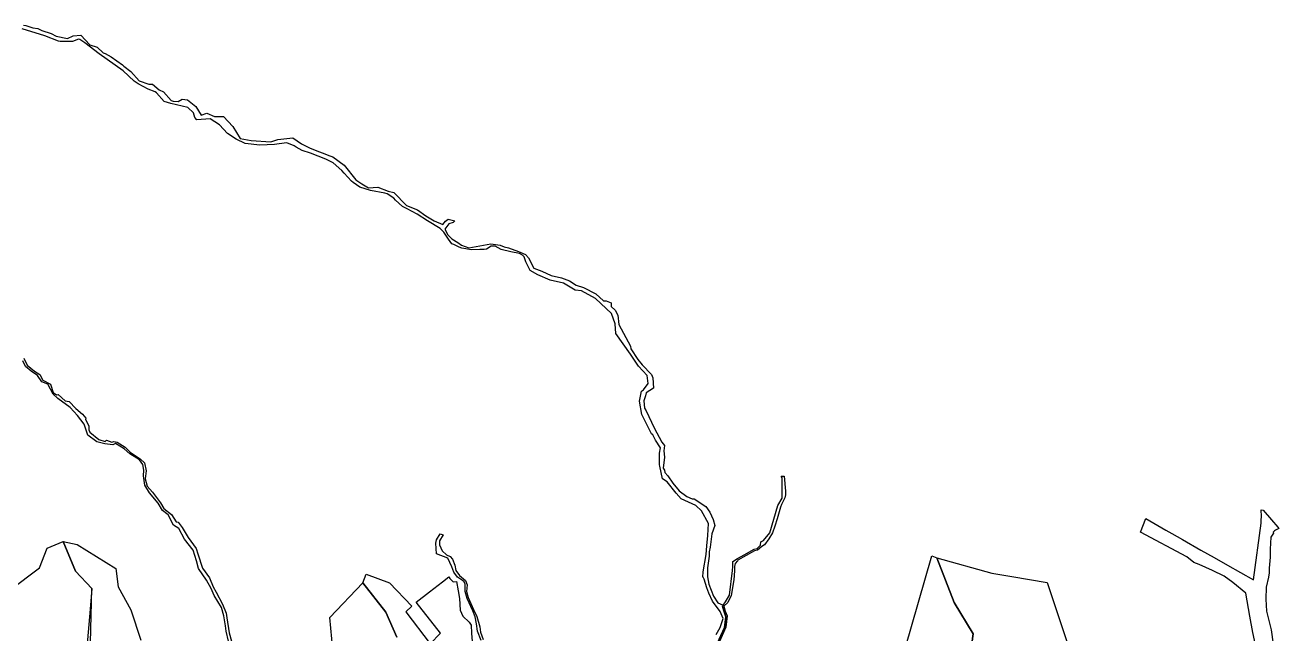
# Model space of a CAD drawing. Header units: metres. Extents: x 245462 to 249549, y 373212 to 377851.
# Drawn here: x 247073 to 248746, y 377011 to 377824 of the extents above; entities that cross this region are included whole.
import ezdxf

# ---------------------------------------------------------------- set-up
doc = ezdxf.new("R2010")
doc.units = ezdxf.units.M
doc.layers.add('00_지적', color=6, linetype='Continuous')

msp = doc.modelspace()

# ---------------------------------------------------------------- linework, layer by layer
at = {"layer": '00_지적', "linetype": 'Continuous'}
for points in [[(247995.1, 377010), (248000.7, 377019.7), (248004.5, 377031.6), (248000.6, 377040.9), (247990.3, 377054.8), (247985.3, 377065.3), (247982.7, 377072.5), (247979.2, 377084.1), (247977.9, 377086.7), (247977.4, 377086.7), (247977.9, 377094), (247981.6, 377116.9), (247982.5, 377128.6), (247984, 377142.4), (247985, 377158.6), (247975.7, 377175.5), (247968.2, 377182.6), (247948.6, 377191.2), (247941.6, 377199), (247929.6, 377213.8), (247923.5, 377218.1), (247919.9, 377234.7), (247919.6, 377236.5), (247919.7, 377252.3), (247920.7, 377259.3), (247914.2, 377269.8), (247910.8, 377276.9), (247909.1, 377277.9), (247896, 377303.7), (247892.9, 377321.8), (247895.6, 377335.1), (247898.3, 377337), (247904.4, 377345.3), (247903.3, 377355.9), (247891.5, 377368.5), (247884.3, 377379.1), (247880.7, 377384.4), (247861.2, 377412.2), (247860.2, 377424.8), (247855.6, 377438.9), (247834.3, 377458.5), (247815.5, 377469.1), (247807.2, 377469.7), (247791.6, 377479.2), (247773.6, 377483), (247757.4, 377490.5), (247747.1, 377495.9), (247741.3, 377507.6), (247739, 377514.4), (247736.7, 377516.5), (247732.7, 377518.7), (247721.4, 377521.2), (247708.2, 377524), (247700.3, 377528.4), (247695, 377528.5), (247688.6, 377524.7), (247685.6, 377523.9), (247680.1, 377524), (247668.7, 377523.5), (247655.9, 377526), (247652.5, 377527.1), (247645.2, 377530.7), (247642.6, 377531.8), (247638, 377538.1), (247631.9, 377547.3), (247627.1, 377552), (247610.1, 377562.3), (247596.3, 377571.3), (247583.1, 377578.3), (247576.6, 377581.6), (247567.4, 377590.1), (247565.3, 377592.6), (247556.2, 377598.3), (247553.2, 377599.4), (247534.2, 377602.7), (247520, 377607.2), (247510.8, 377613.5), (247508.5, 377615.5), (247498.7, 377625.8), (247495.7, 377629.5), (247484.1, 377639.8), (247474.5, 377644.7), (247453.8, 377652.6), (247442.8, 377656.3), (247435, 377660.5), (247432.2, 377662.3), (247424.6, 377665.5), (247422.1, 377666.3), (247406.1, 377664.1), (247396.4, 377663.7), (247386.4, 377663.5), (247366.9, 377665.6), (247354.9, 377671.3), (247343.3, 377679.1), (247332.6, 377690.4), (247320.2, 377698.4), (247302.5, 377697.1), (247299.9, 377700.2), (247297.8, 377706.7), (247290.5, 377713.6), (247267.6, 377718.8), (247258.8, 377721.8), (247248.7, 377733.1), (247246.9, 377734.6), (247237.5, 377738), (247224.2, 377745.3), (247218.7, 377748.7), (247204.3, 377762.8), (247172.1, 377785.4), (247153.1, 377799.8), (247146.1, 377804.3), (247144.3, 377805), (247136.3, 377801.7), (247120, 377801.9), (247117.8, 377802.2), (247099.7, 377809.5), (247069.3, 377818.8)], [(247071.1, 377823.7), (247074.2, 377823.2), (247083.6, 377820.2), (247090.3, 377819), (247095.8, 377816.3), (247108.1, 377812.2), (247114.6, 377808.8), (247129.8, 377805.6), (247137.6, 377809.2), (247147.4, 377810.4), (247159.6, 377797.4), (247169.3, 377794), (247177.3, 377786.5), (247180.3, 377785.7), (247188.2, 377781.1), (247203.2, 377770.5), (247204.9, 377769), (247214.4, 377761.8), (247225.3, 377749.1), (247238.3, 377744.8), (247243, 377744.8), (247251.9, 377737.1), (247257.8, 377734.5), (247268, 377723.2), (247270.7, 377722.3), (247277.6, 377721.7), (247282.9, 377724.9), (247290, 377723.9), (247301.1, 377715.1), (247308.3, 377703.2), (247315.5, 377706.2), (247326, 377701.7), (247338.1, 377701.8), (247350.2, 377688.3), (247360.3, 377672.4), (247374.7, 377669.5), (247401.2, 377668), (247410.6, 377670.9), (247430.4, 377673), (247442.2, 377665), (247452.7, 377659.8), (247462.6, 377655.9), (247472.9, 377651.8), (247478.3, 377649.7), (247484, 377647.8), (247499.1, 377636.5), (247514.6, 377617.1), (247522.3, 377611.7), (247531.5, 377606.5), (247543.6, 377607.1), (247557.5, 377602.1), (247565.1, 377600.1), (247581.9, 377582.8), (247596.8, 377577.1), (247608, 377569.2), (247619, 377562.3), (247630.6, 377557.5), (247633.9, 377562.1), (247637.6, 377564.5), (247646.7, 377562.2), (247644.1, 377560), (247638.5, 377558.4), (247633, 377551.3), (247637.4, 377543.9), (247642.5, 377538.4), (247650.4, 377533.3), (247655.6, 377529.8), (247665.2, 377526.4), (247694.4, 377531.5), (247707.2, 377529.9), (247712.2, 377527.7), (247718, 377526.2), (247731.4, 377521.6), (247740.6, 377517.4), (247745, 377512.9), (247752, 377499.3), (247762.7, 377495.4), (247775, 377489.6), (247789, 377486.5), (247799.3, 377482.1), (247808.2, 377476.4), (247818.3, 377473.6), (247834.8, 377465.1), (247844.7, 377455.4), (247848.3, 377455.4), (247855.2, 377452.7), (247855.1, 377447.9), (247860.4, 377443.3), (247864.1, 377436.6), (247865.1, 377424), (247881, 377395.3), (247881.3, 377391.6), (247890.6, 377377.4), (247896.5, 377370), (247908.8, 377357.3), (247910.6, 377352.7), (247911.4, 377339.1), (247901.8, 377332.7), (247900.9, 377328.9), (247898.5, 377322.2), (247899.7, 377312.1), (247901.9, 377308.9), (247912.6, 377285.9), (247922.8, 377266.9), (247926.3, 377262.6), (247925.5, 377255.5), (247926.2, 377247.1), (247924.4, 377232.4), (247926.4, 377229.7), (247926.7, 377226.5), (247930.6, 377222.1), (247937.2, 377212.4), (247945.7, 377202.2), (247955.8, 377194.5), (247963.3, 377191.4), (247966, 377191.2), (247981.5, 377180.9), (247986.7, 377173.6), (247991.1, 377163.9), (247993.2, 377155.7), (247989.2, 377144.7), (247987.1, 377127), (247985.6, 377120.6), (247985.7, 377114.7), (247984.7, 377108.6), (247983.5, 377099.4), (247983.7, 377087.2), (247985.5, 377077.2), (247991.8, 377061.5), (247997.5, 377052.7), (248004.5, 377049.4), (248003.6, 377047.7), (248005.6, 377040.5), (248008.1, 377034), (248006.2, 377019.5), (247996.5, 376998)], [(247071.7, 377379), (247076.2, 377369.8), (247085.9, 377361.6), (247092.8, 377357.2), (247096.9, 377349.6), (247107.2, 377344.5), (247110.7, 377333.4), (247115.1, 377330.3), (247117.5, 377330.4), (247126.5, 377322.1), (247132.2, 377321), (247140.9, 377311.8), (247149.7, 377304.4), (247154.4, 377298.8), (247153.8, 377297.3), (247158.2, 377288.6), (247158.2, 377283.5), (247159.6, 377280.2), (247171.5, 377270.3), (247179.9, 377267.9), (247181.7, 377269.8), (247188.9, 377267.1), (247191.7, 377267.7), (247196.2, 377267), (247206.8, 377260.3), (247213.4, 377253.6), (247227.3, 377244.2), (247232.4, 377239.2), (247234.8, 377228.8), (247233.5, 377218), (247236, 377208.2), (247243, 377200.2), (247253.7, 377185.9), (247258.4, 377178.4), (247268.6, 377170.3), (247275, 377160.4), (247275.4, 377160.4), (247277.5, 377160.2), (247282.8, 377152.9), (247290.9, 377139.6), (247301.6, 377124.9), (247303.5, 377118), (247309.9, 377098.7), (247319.1, 377085.9), (247324.3, 377074), (247328.1, 377066.7), (247336.5, 377050.9), (247341.7, 377038.5), (247342.3, 377032.6), (247345.6, 377012.6), (247351.8, 376990.1)], [(247347.9, 376988), (247341.6, 377014.8), (247340.5, 377021.8), (247338.3, 377035.1), (247335.1, 377046.1), (247325.7, 377062.2), (247321.3, 377071.6), (247315.3, 377082.8), (247304.8, 377098.1), (247301.7, 377108.6), (247297.5, 377122.7), (247286.1, 377137.5), (247278.3, 377151.5), (247271.3, 377156.2), (247264.2, 377169.9), (247256.6, 377175.9), (247250.9, 377185.6), (247239.4, 377199.5), (247232.8, 377209.7), (247231.3, 377222), (247231.8, 377229.5), (247230.5, 377237.1), (247225.7, 377243.3), (247213, 377251.2), (247205.6, 377258.1), (247193.9, 377265), (247190.2, 377263.3), (247179.8, 377264.9), (247169.1, 377267.5), (247157, 377276.4), (247152.2, 377290.9), (247143.1, 377302.5), (247133.6, 377313.4), (247117.1, 377325.1), (247116.5, 377325.5), (247110.7, 377331), (247103.4, 377344.2), (247095.7, 377347.3), (247090, 377356), (247081.3, 377361.9), (247073.7, 377368.1), (247070.1, 377375.4)], [(247996.5, 376998), (248006.2, 377019.5), (248008.1, 377034), (248005.6, 377040.5), (248003.6, 377047.7), (248004.5, 377049.4), (248007.8, 377053.7), (248013.1, 377062.9), (248017.1, 377095.8), (248017.2, 377101.2), (248017.3, 377107.6), (248023.5, 377111.6), (248032.7, 377116.4), (248045.9, 377123.9), (248049.7, 377125.2), (248054.2, 377129.4), (248054.9, 377133.7), (248058.4, 377135.9), (248066.7, 377145.8), (248077.5, 377182.3), (248083.3, 377192.3), (248083.3, 377219.4), (248082, 377221.6), (248085.8, 377221.6), (248087.6, 377201.4), (248087.6, 377196.6), (248086.6, 377192.7), (248082.4, 377183.7), (248081, 377180), (248076.6, 377164.7), (248073.4, 377154.6), (248070.4, 377145.7), (248065.4, 377138.1), (248059.5, 377130.1), (248056.2, 377127.9), (248050.1, 377122.9), (248046.3, 377121.9), (248024.1, 377109.5), (248023.5, 377108.6), (248020.5, 377104.9), (248019.6, 377101), (248019.6, 377095.2), (248018.6, 377083.4), (248015.2, 377062.3), (248010.5, 377053), (248005.3, 377048), (248007.3, 377041.2), (248010, 377035), (248008, 377019.8), (248005, 377012.9), (247997.9, 376996.7)], [(248715.4, 376992.3), (248711.1, 377013.1), (248706.9, 377034.9), (248701.9, 377065.5), (248684.4, 377079.8), (248672.7, 377088.2), (248657.1, 377095.5), (248639.4, 377103.8), (248632.5, 377106.4), (248623.1, 377113.9), (248561.4, 377146.6), (248568.1, 377164.9), (248595.1, 377149.4), (248603.1, 377144.9), (248617.1, 377136.9), (248641.5, 377123), (248659.5, 377112.9), (248677.4, 377102.7), (248712, 377083.2), (248722.2, 377159), (248722, 377162.7), (248722.4, 377167.8), (248722.1, 377176.5)], [(248722.1, 377176.5), (248724.9, 377176.1), (248735.9, 377163.4), (248744.5, 377153.3), (248745.9, 377151.8), (248741.2, 377149.7), (248739.8, 377148.5), (248738.2, 377147), (248738.6, 377145.3), (248735.2, 377140.3), (248734.4, 377123.9), (248734.4, 377113.5), (248732.8, 377098.6), (248732.7, 377092.7), (248732.1, 377086.8), (248729, 377073.2), (248728.4, 377057.5), (248729.2, 377041.5), (248735.4, 377016.5), (248738.4, 376997.5)], [(247681.8, 377002.4), (247676.8, 377014.7), (247675.6, 377024.5), (247673.5, 377033.8), (247670.5, 377041.9), (247663, 377058.2), (247660.3, 377067.5), (247660.3, 377077.2), (247658.9, 377080.6), (247656.7, 377082.5), (247650.3, 377086.7), (247645.1, 377093.4), (247642.5, 377100.7), (247637.1, 377112.1), (247622, 377117.8), (247621.3, 377132.1), (247622.2, 377136.6), (247626.8, 377144.7), (247631.1, 377143.2), (247626.1, 377135.4), (247625.9, 377129.7), (247629.6, 377121.7), (247635.2, 377116.6), (247640.2, 377114.5), (247643.2, 377110.7), (247646.5, 377102.9), (247647.7, 377095.7), (247652.7, 377088.9), (247660.7, 377082.2), (247662.8, 377076.6), (247662.3, 377067.5), (247664.5, 377059.4), (247671.5, 377043.7), (247676.1, 377034.4), (247679.8, 377020.6), (247680.7, 377013.5), (247684.3, 377003.5)], [(247014.7, 377040.8), (247092.3, 377099.1), (247102.8, 377125.3), (247124.2, 377134.4)], [(247124.2, 377134.4), (247140.6, 377094.7), (247162.1, 377071.6), (247159.9, 377043.9), (247155.8, 376992.7), (247159.5, 376962.9), (247156.7, 376966.6), (247150.9, 376954.8), (247145.6, 376934.7), (247141.7, 376923.9), (247126.1, 376909.8), (247120.4, 376907.5), (247119.5, 376904.4), (247124.4, 376899.1), (247123.7, 376893.5), (247121.9, 376874.5), (247121.7, 376866.5), (247120.5, 376852.6), (247117.4, 376849.1), (247107.3, 376848.5), (247091.5, 376841.7), (247079.5, 376841.4), (247071.7, 376837.6)], [(247160.3, 376999.2), (247162.1, 377071.6), (247140.6, 377094.7), (247124.2, 377134.4), (247142.7, 377130.2), (247194.2, 377098.1), (247197.6, 377074), (247214.1, 377043.1), (247227.7, 377002.5)], [(248247.2, 376991.5), (248282.9, 377115)], [(248282.9, 377115), (248289.3, 377112.4), (248312.6, 377052.8), (248338, 377011.1), (248332.1, 376969.2)], [(248332.1, 376969.2), (248338, 377011.1), (248312.6, 377052.8), (248289.3, 377112.4), (248362.9, 377092.2), (248389.4, 377087.7), (248436.8, 377079.7), (248467.9, 376986.4)], [(247484.9, 376976.1), (247479.6, 377033), (247523.7, 377079.2)], [(247569, 377006.8), (247554.3, 377040), (247523.7, 377079.2), (247528.2, 377090.7), (247559.4, 377079.1), (247589.3, 377048.2), (247581.1, 377040.3), (247613.6, 376997.7), (247627.3, 377012), (247595.1, 377053.5), (247612.6, 377067.3), (247630.1, 377080.7), (247638.7, 377087.4)], [(247523.7, 377079.2), (247554.3, 377040), (247569, 377006.8)], [(247638.7, 377087.4), (247639.9, 377085), (247644.5, 377080.7), (247648.7, 377080.8), (247651.1, 377068.5), (247652.8, 377058.2), (247653.8, 377042.9), (247657, 377034.8), (247665.5, 377026.5), (247668.4, 377022.7), (247668.9, 377012), (247670, 376995.4)]]:
    msp.add_lwpolyline(points, dxfattribs=at)

doc.saveas('drawing.dxf')
